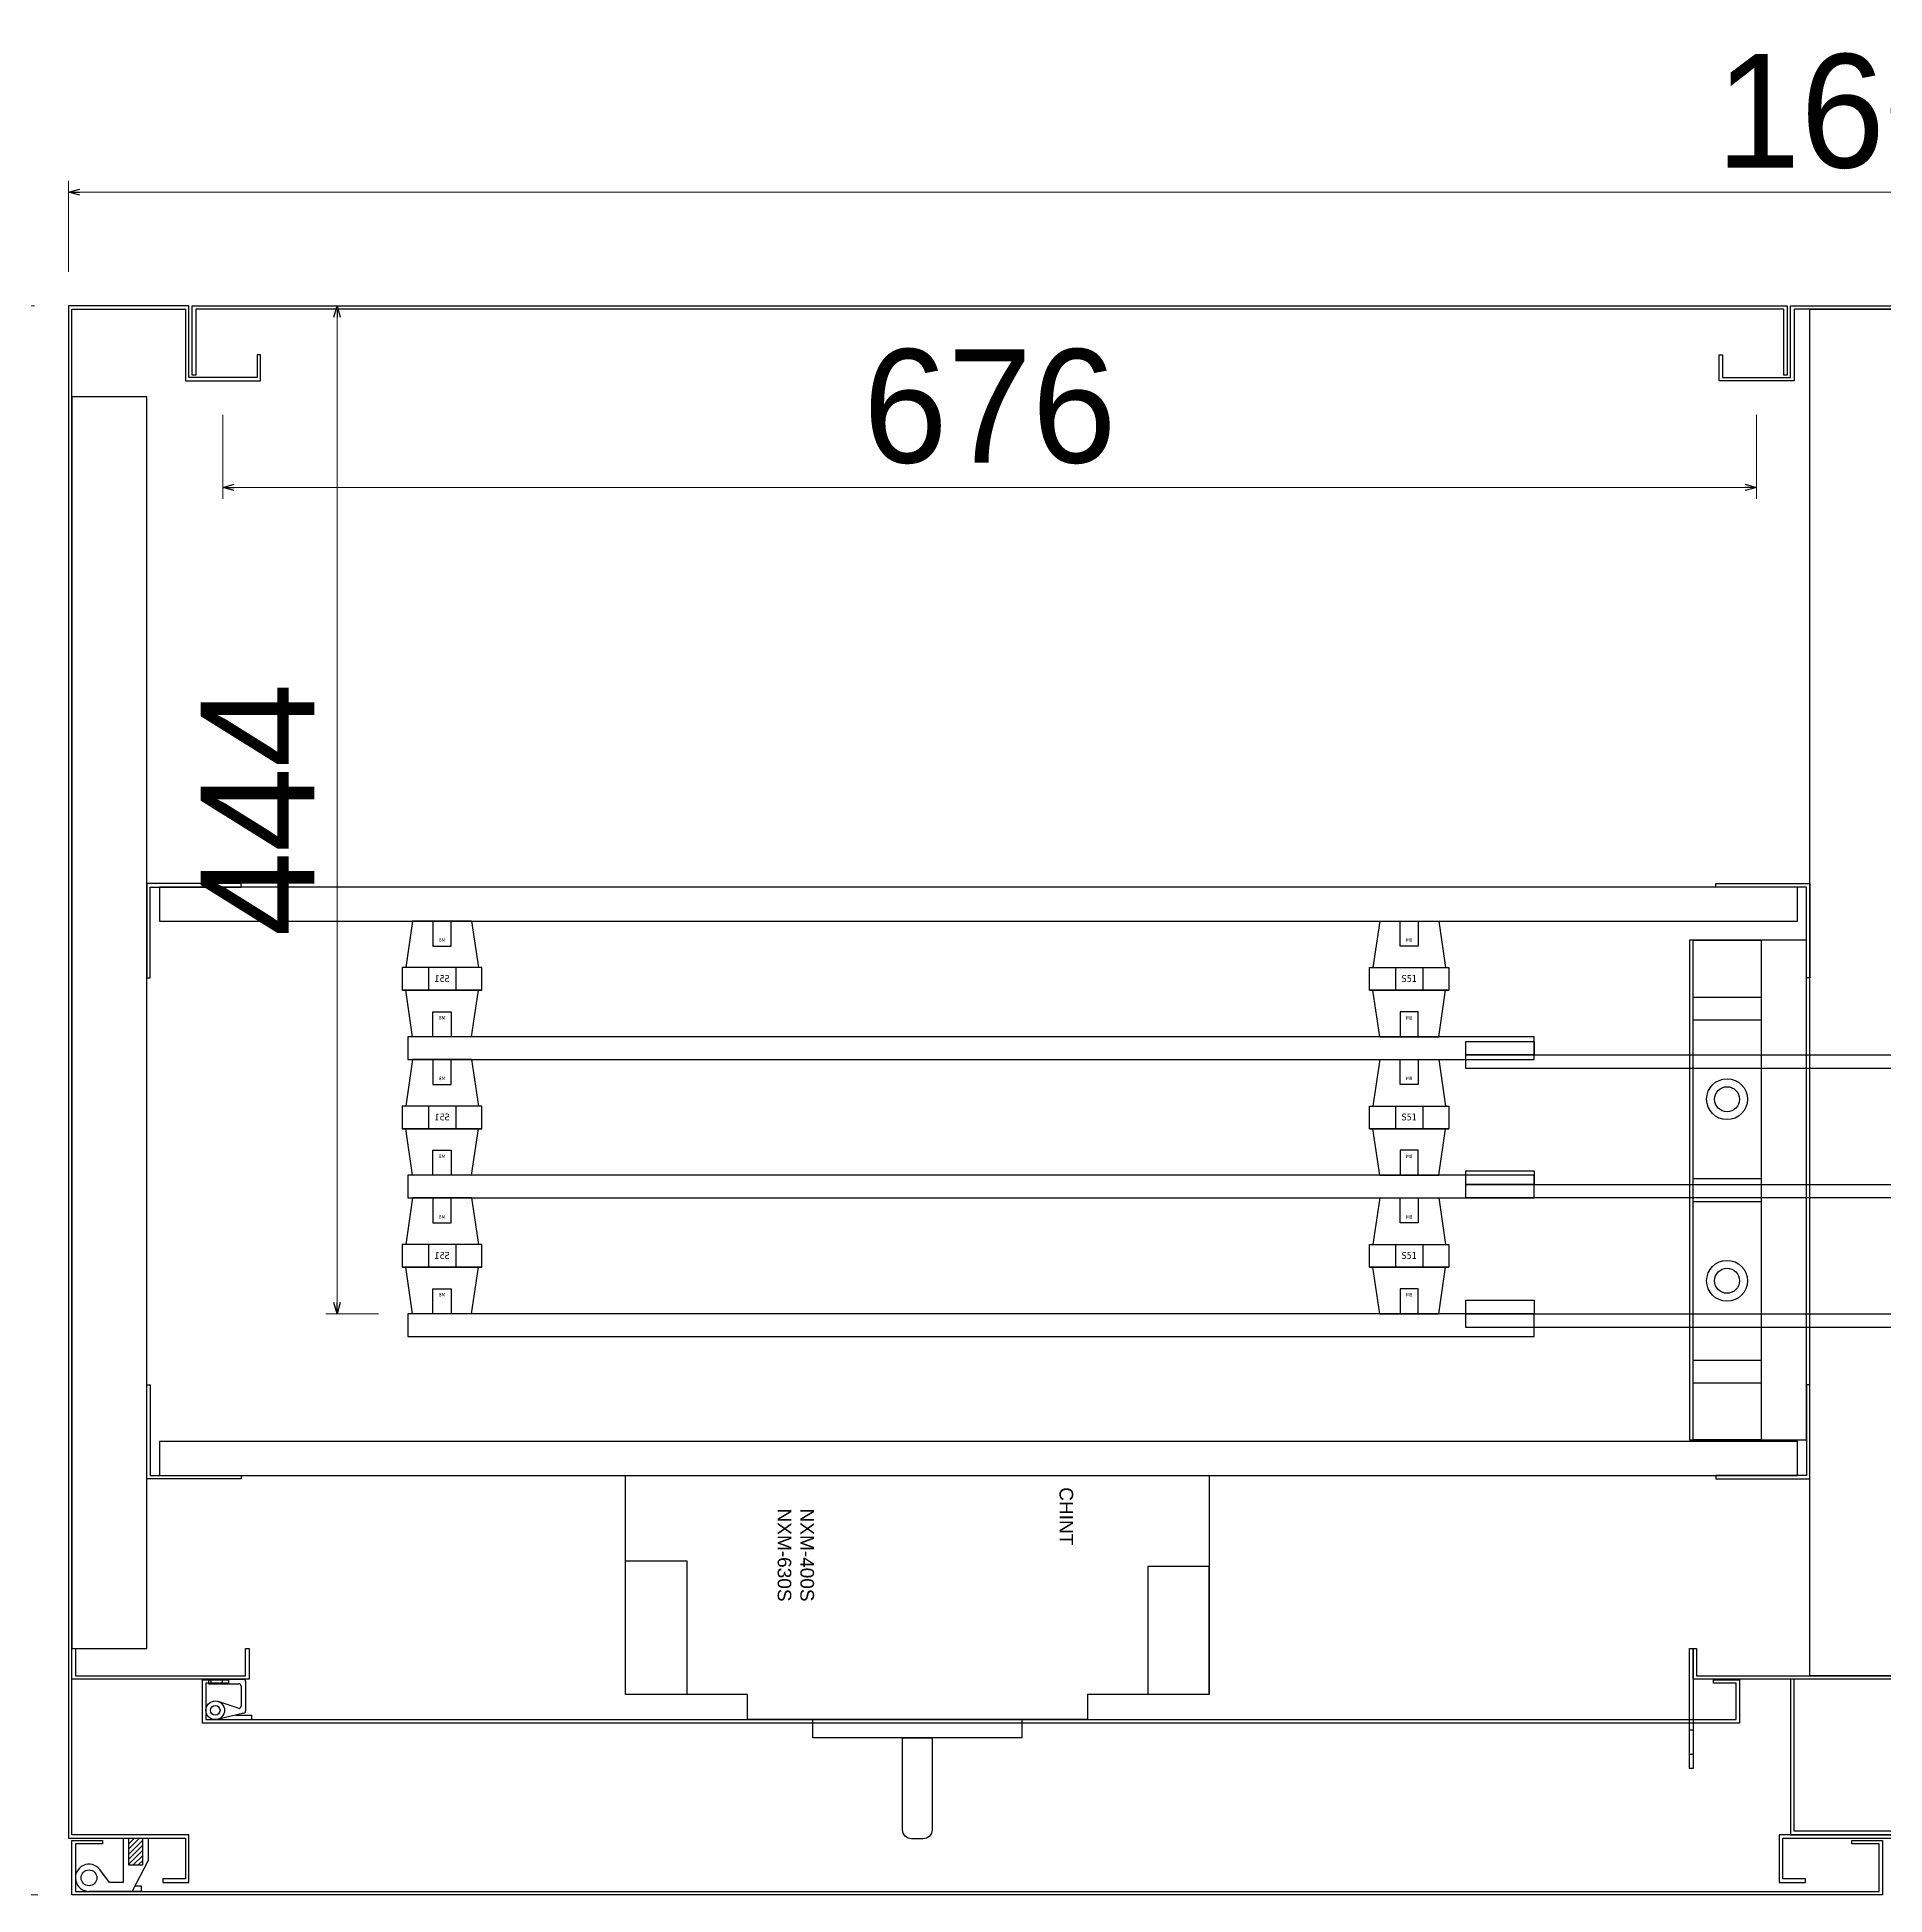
# Model space of a CAD drawing. Header units: millimetres. Extents: x 0 to 6126, y 0 to 4331.
# Drawn here: x 569 to 1383, y 1467 to 2286 of the extents above; entities that cross this region are included whole.
import ezdxf

# ---------------------------------------------------------------- set-up
doc = ezdxf.new("R2010")
doc.units = ezdxf.units.MM
doc.layers.add('DIM', color=253, linetype='Continuous')
doc.layers.add('Ghi chu', color=7, linetype='Continuous')
doc.styles.add('Arial', font='arial.ttf')
doc.dimstyles.new('CNC', dxfattribs={"dimtxt": 50, "dimasz": 5, "dimexe": 5, "dimexo": 15, "dimgap": 10, "dimtad": 1, "dimdec": 0, "dimtxsty": 'Standard', "dimblk": 'OPEN30', "dimcen": 10, "dimclrd": 5, "dimclre": 5, "dimclrt": 3, "dimazin": 3, "dimtfac": 1, "dimtdec": 0, "dimtmove": 0, "dimatfit": 3, "dimldrblk": 'ARCHTICK', "dimlwd": 9, "dimlwe": 9})

# ---------------------------------------------------------------- blocks, each defined once
blk = doc.blocks.new('*D4')
at = {"color": 0, "linetype": 'ByBlock', "lineweight": -2}
for p, q in [((583.11, 2217.28), (588.11, 2218.62)), ((2178.11, 2218.62), (2183.11, 2217.28)), ((588.11, 2215.94), (583.11, 2217.28)), ((583.11, 2217.28), (588.11, 2217.28)), ((2183.11, 2217.28), (2178.11, 2215.94)), ((2183.11, 2217.28), (2178.11, 2217.28))]:
    blk.add_line(p, q, dxfattribs=at)
at = {"layer": 'Defpoints', "color": 0, "ltscale": 3, "transparency": 16777216}
for p in [(2183.11, 2217.28), (583.11, 2167.22), (2183.11, 2167.22)]:
    blk.add_point(p, dxfattribs=at)
at = {"layer": 'DIM', "color": 5, "lineweight": 9, "ltscale": 3, "transparency": 16777216}
for p, q in [((583.11, 2182.22), (583.11, 2222.28)), ((2183.11, 2182.22), (2183.11, 2222.28)), ((588.11, 2217.28), (2178.11, 2217.28))]:
    blk.add_line(p, q, dxfattribs=at)
at = {"layer": 'DIM', "color": 3, "ltscale": 3, "transparency": 16777216, "insert": (1383.11, 2252.81), "char_height": 50, "attachment_point": 5}
blk.add_mtext('1600', dxfattribs=at)
blk = doc.blocks.new('_ArchTick')
at = {"color": 0, "const_width": 0.15}
blk.add_lwpolyline([(-0.5, -0.5), (0.5, 0.5)], dxfattribs=at)
blk = doc.blocks.new('_Open30')
at = {"color": 0, "linetype": 'ByBlock', "lineweight": -2}
for p, q in [((-1, 0.27), (0, 0)), ((0, 0), (-1, -0.27)), ((0, 0), (-1, 0))]:
    blk.add_line(p, q, dxfattribs=at)
blk = doc.blocks.new('*D5')
at = {"color": 0, "linetype": 'ByBlock', "lineweight": -2}
for p, q in [((522.78, 2162.22), (524.12, 2167.22)), ((524.12, 2167.22), (525.46, 2162.22)), ((524.12, 2167.22), (524.12, 2162.22)), ((524.12, 1467.22), (522.78, 1472.22)), ((525.46, 1472.22), (524.12, 1467.22)), ((524.12, 1467.22), (524.12, 1472.22))]:
    blk.add_line(p, q, dxfattribs=at)
at = {"layer": 'Defpoints', "color": 0, "ltscale": 3, "transparency": 16777216}
for p in [(583.11, 2167.22), (524.12, 1467.22), (584.61, 1467.22)]:
    blk.add_point(p, dxfattribs=at)
at = {"layer": 'DIM', "color": 5, "lineweight": 9, "ltscale": 3, "transparency": 16777216}
for p, q in [((568.11, 2167.22), (519.12, 2167.22)), ((524.12, 2162.22), (524.12, 1472.22)), ((569.61, 1467.22), (519.12, 1467.22))]:
    blk.add_line(p, q, dxfattribs=at)
at = {"layer": 'DIM', "color": 3, "ltscale": 3, "transparency": 16777216, "insert": (488.59, 1817.22), "char_height": 50, "attachment_point": 5, "rotation": 90}
blk.add_mtext('700', dxfattribs=at)
blk = doc.blocks.new('HL011-1-4')
h = blk.add_hatch()
h.set_pattern_fill('ANSI31', color=2, scale=0.5, style=0)
h.paths.add_polyline_path([(2.5, 0), (8.5, 0), (8.5, 12), (2.5, 12)])
at = {"color": 1}
for p, q in [((7, 23.5), (0, 10)), ((7, 23.5), (26, 23.5)), ((11, 0), (11, 19.5)), ((11, 19.5), (17, 19.5)), ((17, 19.5), (21.2, 13.9)), ((0, 0), (0, 10)), ((11, 0), (0, 0))]:
    blk.add_line(p, q, dxfattribs=at)
blk.add_lwpolyline([(5.7, 21), (3, 21), (3, 23.5), (7, 23.5)], dxfattribs=at)
at = {"color": 2}
blk.add_lwpolyline([(2.5, 0), (2.5, 12), (8.5, 12), (8.5, 0)], dxfattribs=at)
at = {"color": 1}
blk.add_circle((26, 17.5), 3.5, dxfattribs=at)
blk.add_arc((26, 17.5), 6, 216.8699, 90, dxfattribs=at)
blk = doc.blocks.new('HL036-1-2')
at = {"layer": 'Ghi chu', "color": 1}
for p, q in [((-3, 17.8), (-18.9, 17.8)), ((-18.9, 15.8), (-18.9, 17.8)), ((-15.62, 14.98), (-3.92, 17.7)), ((-12.06, 15.8), (-18.9, 15.8)), ((-16.4, 1), (-16.4, 14)), ((-14.4, 3), (-14.4, 11.87)), ((-13.08, 12.81), (-4.31, 9.82)), ((0, 0), (-15.4, 0)), ((0, 2), (-13.4, 2)), ((-6.2, 2), (-6.2, 0)), ((-1.2, 2), (-1.2, 0)), ((0, 0), (0, 2))]:
    blk.add_line(p, q, dxfattribs=at)
for radius in [4.1, 2.1]:
    blk.add_circle((-3, 13.7), radius, dxfattribs=at)
for centre, start, end in [((-15.4, 14), 102.96162, 180), ((-13.4, 11.87), 71.32539, 180), ((-15.4, 1), 180, 270), ((-13.4, 3), 180, 270)]:
    blk.add_arc(centre, 1, start, end, dxfattribs=at)
blk = doc.blocks.new('su51-1')
at = {"color": 1}
for p, q in [((-13, 51), (-16, 30.5)), ((-13, 51), (13, 51)), ((13, 51), (16, 30.5)), ((-17.5, 30.5), (17.5, 30.5)), ((-17.5, 20.5), (-17.5, 30.5)), ((-16, 30.5), (16, 30.5)), ((-6, 30.5), (-6, 20.5)), ((6, 30.5), (6, 20.5)), ((17.5, 30.5), (17.5, 20.5)), ((17.5, 20.5), (-17.5, 20.5)), ((-17.5, 20.5), (17.5, 20.5)), ((-13, 0), (-16, 20.5)), ((-16, 20.5), (16, 20.5)), ((13, 0), (16, 20.5)), ((-13, 0), (13, 0))]:
    blk.add_line(p, q, dxfattribs=at)
for points in [[(-4, 51), (4, 51), (4, 40), (-4, 40)], [(-4, 0), (4, 0), (4, 11), (-4, 11)]]:
    blk.add_lwpolyline(points, close=True, dxfattribs=at)
at = {"color": 1, "width": 30.0978, "attachment_point": 5}
for s, insert, char_height in [('{\\fTahoma|b0|i0|c0|p34;M8}', (0, 42.66), 1.5), ('{\\fTahoma|b0|i0|c0|p34;S51}', (0, 25.66), 3), ('{\\fTahoma|b0|i0|c0|p34;M8}', (0, 8.34), 1.5)]:
    blk.add_mtext(s, dxfattribs=dict(at, insert=insert, char_height=char_height))
blk = doc.blocks.new('*D14')
at = {"color": 0, "linetype": 'ByBlock', "lineweight": -2}
for p, q in [((700.02, 2162.22), (701.36, 2167.22)), ((701.36, 2167.22), (702.7, 2162.22)), ((701.36, 2167.22), (701.36, 2162.22)), ((701.36, 1723.22), (700.02, 1728.22)), ((702.7, 1728.22), (701.36, 1723.22)), ((701.36, 1723.22), (701.36, 1728.22))]:
    blk.add_line(p, q, dxfattribs=at)
at = {"layer": 'Defpoints', "color": 0, "ltscale": 3, "transparency": 16777216}
for p in [(701.36, 2167.22), (734.6, 2167.22), (734.61, 1723.22)]:
    blk.add_point(p, dxfattribs=at)
at = {"layer": 'DIM', "color": 5, "lineweight": 9, "ltscale": 3, "transparency": 16777216}
for p, q in [((719.6, 2167.22), (696.36, 2167.22)), ((701.36, 1728.22), (701.36, 2162.22)), ((719.61, 1723.22), (696.36, 1723.22))]:
    blk.add_line(p, q, dxfattribs=at)
at = {"layer": 'DIM', "color": 3, "ltscale": 3, "transparency": 16777216, "insert": (666.36, 1945.22), "char_height": 50, "attachment_point": 5, "rotation": 90}
blk.add_mtext('444', dxfattribs=at)
blk = doc.blocks.new('10D3-2')
at = {"color": 1}
for p, q in [((25, 30), (25, 0)), ((35, 30), (35, 0)), ((105, 30), (105, 0)), ((115, 30), (115, 0)), ((185, 30), (185, 0)), ((195, 30), (195, 0))]:
    blk.add_line(p, q, dxfattribs=at)
blk.add_lwpolyline([(0, 0), (0, 30), (220, 30), (220, 0)], close=True, dxfattribs=at)
for centre, radius in [((70, 15), 9), ((70, 15), 5.5), ((150, 15), 9), ((150, 15), 5.5)]:
    blk.add_circle(centre, radius, dxfattribs=at)
blk = doc.blocks.new('nxm-400-630-2')
at = {"color": 7}
for p, q in [((29751.56, -129472.43), (29751.56, -129525.93)), ((29751.56, -129525.93), (29762.56, -129525.93)), ((29762.56, -129554.93), (29762.56, -129646.93)), ((29751.56, -129675.93), (29751.56, -129729.43)), ((29751.56, -129675.93), (29762.56, -129675.93))]:
    blk.add_line(p, q, dxfattribs=at)
for points in [[(29751.56, -129729.43), (29655.06, -129729.43), (29655.06, -129472.43), (29751.56, -129472.43)], [(29751.56, -129472.43), (29695.06, -129472.43), (29695.06, -129499.43), (29751.56, -129499.43)], [(29762.56, -129525.93), (29762.56, -129554.93)], [(29762.56, -129554.93), (29770.56, -129554.93), (29770.56, -129646.93), (29762.56, -129646.93)], [(29762.56, -129646.93), (29762.56, -129675.93)], [(29751.56, -129729.43), (29692.56, -129729.43), (29692.56, -129702.43), (29751.56, -129702.43)]]:
    blk.add_lwpolyline(points, dxfattribs=at)
blk.add_lwpolyline([(29770.56, -129594.43), (29811.06, -129594.43, -0.414214), (29815.06, -129598.43), (29815.06, -129603.43, -0.414214), (29811.06, -129607.43), (29770.56, -129607.43)], format="xyb", close=True, dxfattribs=at)
at = {"color": 7, "char_height": 6, "width": 25.6029, "attachment_point": 5, "style": 'Arial'}
for s, insert in [('CHINT', (29672.99, -129535.33)), ('NXM-400S\\PNXM-630S', (29690.06, -129654.48))]:
    blk.add_mtext(s, dxfattribs=dict(at, insert=insert))
blk = doc.blocks.new('*D26')
at = {"color": 0, "linetype": 'ByBlock', "lineweight": -2}
for p, q in [((651.11, 2087.29), (656.11, 2088.63)), ((656.11, 2085.95), (651.11, 2087.29)), ((651.11, 2087.29), (656.11, 2087.29)), ((1321.61, 2088.63), (1326.61, 2087.29)), ((1326.61, 2087.29), (1321.61, 2085.95)), ((1326.61, 2087.29), (1321.61, 2087.29))]:
    blk.add_line(p, q, dxfattribs=at)
at = {"layer": 'Defpoints', "color": 0, "ltscale": 3, "transparency": 16777216}
for p in [(651.11, 2134.22), (1326.61, 2134.22), (1326.61, 2087.29)]:
    blk.add_point(p, dxfattribs=at)
at = {"layer": 'DIM', "color": 5, "lineweight": 9, "ltscale": 3, "transparency": 16777216}
for p, q in [((651.11, 2119.22), (651.11, 2082.29)), ((1326.61, 2119.22), (1326.61, 2082.29)), ((656.11, 2087.29), (1321.61, 2087.29))]:
    blk.add_line(p, q, dxfattribs=at)
at = {"layer": 'DIM', "color": 3, "ltscale": 3, "transparency": 16777216, "insert": (988.86, 2122.81), "char_height": 50, "attachment_point": 5}
blk.add_mtext('676', dxfattribs=at)

msp = doc.modelspace()

# ---------------------------------------------------------------- linework, layer by layer
at = {"color": 7, "ltscale": 3}
for p, q in [((1297.11, 1539.92), (1298.61, 1539.92)), ((1297.11, 1529.12), (1298.61, 1529.12))]:
    msp.add_line(p, q, dxfattribs=at)
at = {"color": 7}
for points in [[(624.61, 1472.72), (636.11, 1472.72), (636.11, 1493.72), (584.61, 1493.72), (584.61, 2165.72), (634.61, 2165.72), (634.61, 2134.22), (667.61, 2134.22), (667.61, 2145.72), (666.11, 2145.72), (666.11, 2135.72), (636.11, 2135.72), (636.11, 2167.22), (583.11, 2167.22), (583.11, 1492.22), (634.61, 1492.22), (634.61, 1474.22), (624.61, 1474.22)], [(598.11, 1489.72), (586.11, 1489.72), (586.11, 1468.72), (1380.61, 1468.72), (1380.61, 1489.72), (1368.61, 1489.72), (1368.61, 1491.22), (1382.11, 1491.22), (1382.11, 1467.22), (584.61, 1467.22), (584.61, 1491.22), (598.11, 1491.22)]]:
    msp.add_lwpolyline(points, close=True, dxfattribs=at)
at = {"color": 7, "ltscale": 0.5}
for points in [[(637.61, 2136.72), (637.61, 2167.22), (1340.11, 2167.22), (1340.11, 2136.72), (1338.61, 2136.72), (1338.61, 2165.72), (639.11, 2165.72), (639.11, 2136.72)], [(1418.11, 1472.72), (1429.61, 1472.72), (1429.61, 1493.72), (1336.61, 1493.72), (1336.61, 1472.72), (1348.11, 1472.72), (1348.11, 1474.22), (1338.11, 1474.22), (1338.11, 1492.22), (1428.11, 1492.22), (1428.11, 1474.22), (1418.11, 1474.22)]]:
    msp.add_lwpolyline(points, close=True, dxfattribs=at)
at = {"color": 7, "ltscale": 3}
for points in [[(1310.11, 2134.22), (1310.11, 2134.22), (1310.11, 2145.72), (1311.61, 2145.72), (1311.61, 2135.72), (1341.61, 2135.72), (1341.61, 2167.22), (1424.61, 2167.22), (1424.61, 2135.72), (1454.61, 2135.72), (1454.61, 2145.72), (1456.11, 2145.72), (1456.11, 2134.22), (1456.11, 2134.22), (1423.11, 2134.22), (1423.11, 2165.72), (1343.11, 2165.72), (1343.11, 2134.22)], [(1297.11, 1575.72), (1298.61, 1575.72), (1298.61, 1522.92), (1297.11, 1522.92)]]:
    msp.add_lwpolyline(points, close=True, dxfattribs=at)
at = {"color": 252, "ltscale": 0.5}
for points in [[(1350.11, 2165.72), (1416.11, 2165.72), (1416.11, 1563.72), (1350.11, 1563.72)], [(584.61, 1575.72), (617.61, 1575.72), (617.61, 2127.22), (584.61, 2127.22)], [(619.11, 1871.22), (619.11, 1911.22), (659.11, 1911.22), (659.11, 1912.72), (617.61, 1912.72), (617.61, 1871.22)], [(1348.61, 1871.22), (1348.61, 1911.22), (1308.61, 1911.22), (1308.61, 1912.72), (1350.11, 1912.72), (1350.11, 1871.22)], [(619.11, 1691.92), (619.11, 1651.92), (659.11, 1651.92), (659.11, 1650.42), (617.61, 1650.42), (617.61, 1691.92)], [(1348.61, 1691.92), (1348.61, 1651.92), (1308.61, 1651.92), (1308.61, 1650.42), (1350.11, 1650.42), (1350.11, 1691.92)]]:
    msp.add_lwpolyline(points, close=True, dxfattribs=at)
at = {"color": 8}
for points in [[(623.11, 1896.22), (1344.61, 1896.22), (1344.61, 1911.22), (623.11, 1911.22)], [(623.11, 1651.92), (1344.61, 1651.92), (1344.61, 1666.92), (623.11, 1666.92)], [(1423.11, 1562.22), (1423.11, 1495.22), (1343.11, 1495.22), (1343.11, 1562.22), (1341.61, 1562.22), (1341.61, 1493.72), (1424.61, 1493.72), (1424.61, 1562.22)]]:
    msp.add_lwpolyline(points, close=True, dxfattribs=at)
at = {"color": 252, "ltscale": 3}
msp.add_lwpolyline([(1348.61, 1887.73), (1297.11, 1887.73), (1297.11, 1667.73), (1348.61, 1667.73)], close=True, dxfattribs=at)
at = {"color": 5}
msp.add_lwpolyline([(732.61, 1845.22), (732.61, 1835.22), (1228.61, 1835.22), (1228.61, 1845.22)], close=True, dxfattribs=at)
at = {"color": 5, "ltscale": 3}
for points in [[(1198.61, 1837.22), (1198.61, 1843.22), (1228.61, 1843.22), (1228.61, 1837.22)], [(1198.61, 1831.22), (1198.61, 1837.22), (1900.61, 1837.22), (1900.61, 1831.22)]]:
    msp.add_lwpolyline(points, close=True, dxfattribs=at)
at = {"color": 2}
for points in [[(732.61, 1784.22), (732.61, 1774.22), (1228.61, 1774.22), (1228.61, 1784.22)], [(1198.61, 1780.22), (1198.61, 1786.22), (1228.61, 1786.22), (1228.61, 1780.22)]]:
    msp.add_lwpolyline(points, close=True, dxfattribs=at)
at = {"color": 2, "ltscale": 3}
msp.add_lwpolyline([(1198.61, 1774.22), (1198.61, 1780.22), (1900.61, 1780.22), (1900.61, 1774.22)], close=True, dxfattribs=at)
at = {"color": 1, "ltscale": 3}
for points in [[(1198.61, 1723.22), (1198.61, 1729.22), (1228.61, 1729.22), (1228.61, 1723.22)], [(1198.61, 1717.22), (1198.61, 1723.22), (1900.61, 1723.22), (1900.61, 1717.22)]]:
    msp.add_lwpolyline(points, close=True, dxfattribs=at)
at = {"color": 1}
msp.add_lwpolyline([(732.61, 1723.22), (732.61, 1713.22), (1228.61, 1713.22), (1228.61, 1723.22)], close=True, dxfattribs=at)
at = {"color": 3, "ltscale": 0.5}
for points in [[(662.61, 1575.72), (662.61, 1562.22), (584.61, 1562.22), (584.61, 1575.72), (586.11, 1575.72), (586.11, 1563.72), (661.11, 1563.72), (661.11, 1575.72)], [(1467.61, 1575.72), (1467.61, 1562.22), (1298.61, 1562.22), (1298.61, 1575.72), (1300.11, 1575.72), (1300.11, 1563.72), (1466.11, 1563.72), (1466.11, 1575.72)]]:
    msp.add_lwpolyline(points, close=True, dxfattribs=at)
at = {"color": 6, "ltscale": 0.5}
msp.add_lwpolyline([(1307.61, 1561.92), (1319.11, 1561.92), (1319.11, 1542.92), (642.11, 1542.92), (642.11, 1561.92), (653.61, 1561.92), (653.61, 1560.42), (643.61, 1560.42), (643.61, 1544.42), (1317.61, 1544.42), (1317.61, 1560.42), (1307.61, 1560.42)], close=True, dxfattribs=at)

# ---------------------------------------------------------------- block references
at = {"color": 2, "xscale": -1}
for p in [(747.61, 1845.22), (747.61, 1784.22), (747.61, 1723.22)]:
    msp.add_blockref('su51-1', p, dxfattribs=at)
at = {"color": 2}
for p in [(1173.61, 1845.22), (1173.61, 1784.22), (1173.61, 1723.22)]:
    msp.add_blockref('su51-1', p, dxfattribs=at)
at = {"color": 2, "rotation": 90}
msp.add_blockref('10D3-2', (1328.61, 1667.73), dxfattribs=at)
at = {"color": 7}
for name, p, rotation in [('nxm-400-630-2', (130557.88, 31306.98), 270), ('HL036-1-2', (644.71, 1562.22), 180), ('HL011-1-4', (618.11, 1492.22), 180)]:
    msp.add_blockref(name, p, dxfattribs=dict(at, rotation=rotation))

# ---------------------------------------------------------------- dimensions: what is measured, and where the dimension line sits
at = {"layer": 'DIM', "color": 7, "ltscale": 3}
for base, p1, p2, picture, middle in [((2183.11, 2217.28), (583.11, 2167.22), (2183.11, 2167.22), '*D4', (1383.11, 2252.81)), ((1326.60542612, 2087.28577953), (651.10542612, 2134.21707102), (1326.60542612, 2134.21707102), '*D26', (988.85542612, 2122.81442892))]:
    dim = msp.add_linear_dim(base=base, p1=p1, p2=p2, dimstyle='CNC', dxfattribs=at)
    dim.commit()
    dim.dimension.update_dxf_attribs({"geometry": picture, "text_midpoint": middle})
for base, p1, p2, picture, middle in [((524.12, 1467.22), (583.11, 2167.22), (584.61, 1467.22), '*D5', (488.59, 1817.22)), ((701.36, 2167.22), (734.61, 1723.22), (734.6, 2167.22), '*D14', (666.36, 1945.22))]:
    dim = msp.add_linear_dim(base=base, p1=p1, p2=p2, angle=90, dimstyle='CNC', dxfattribs=at)
    dim.commit()
    dim.dimension.update_dxf_attribs({"geometry": picture, "text_midpoint": middle})

doc.saveas('drawing.dxf')
